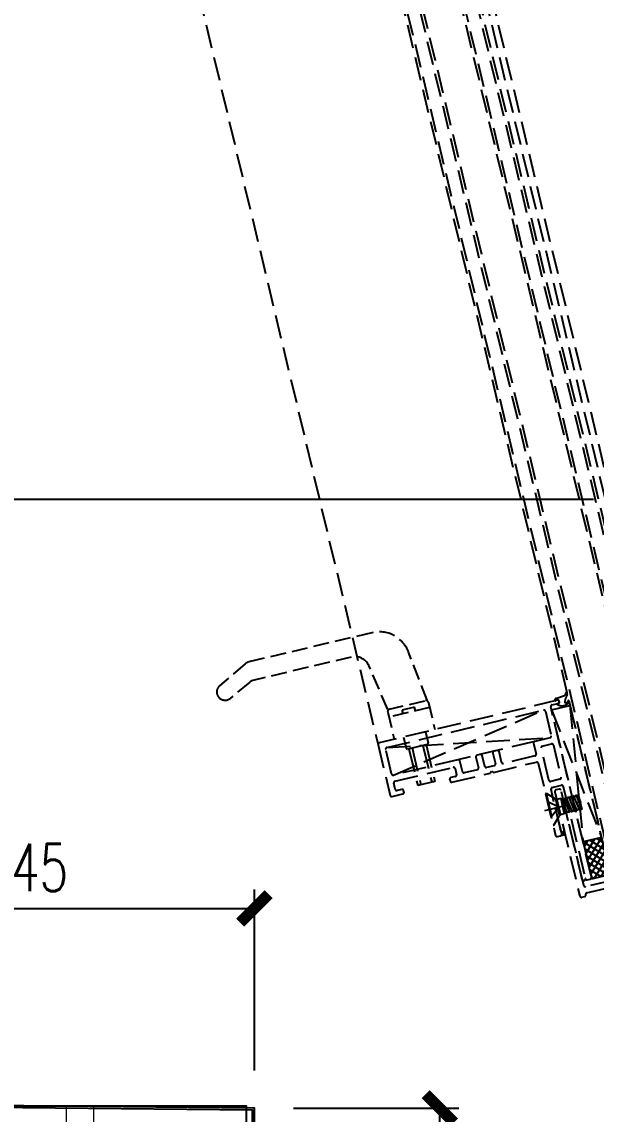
# Model space of a CAD drawing. Extents: x -160106 to 966792, y -663931 to 1550022.
# Drawn here: x -74577.3 to -74395.4, y -111372.5 to -111026.4 of the extents above; entities that cross this region are included whole.
import ezdxf
from ezdxf.xclip import XClip

# ---------------------------------------------------------------- set-up
doc = ezdxf.new("R2010")
doc.units = 0
doc.linetypes.add('ZN-DASH', pattern=[0.35, 0.25, -0.1])
for name, color, linetype in [('!ZN1-填充-8', 8, 'Continuous'), ('4玻璃幕墙', 4, 'Continuous'), ('DIM', 173, 'Continuous'), ('TEXT', 7, 'Continuous')]:
    doc.layers.add(name, color=color, linetype=linetype)
doc.layers.add('0_FLASHING', color=6, linetype='Continuous', lineweight=25)
doc.layers.add('0_INSULATION', color=252, linetype='Continuous', lineweight=9, transparency=0.2)
doc.styles.add('DHTEXT-1', font='ROMANS.shx', dxfattribs={"width": 0.7, "bigfont": 'CHINESE.shx'})
doc.dimstyles.new('ZN6', dxfattribs={"dimscale": 6, "dimtxt": 2.5, "dimasz": 1.5, "dimexe": 1, "dimexo": 2, "dimgap": 0.9, "dimtad": 1, "dimdec": 0, "dimdsep": 46, "dimtxsty": 'DHTEXT-1', "dimblk": 'ARCHTICK', "dimcen": 2.5, "dimclrd": 173, "dimclre": 173, "dimclrt": 7, "dimazin": 2, "dimtfac": 1, "dimtdec": 1, "dimtix": 1, "dimtmove": 2, "dimatfit": 3, "dimfxl": 0, "dimtolj": 1, "dimtzin": 0, "dimarcsym": 0})

# ---------------------------------------------------------------- blocks, each defined once
blk = doc.blocks.new('20201118141255')
at = {"layer": '!ZN1-填充-8', "linetype": 'ZN-DASH', "ltscale": 20}
for p, q in [((-40.31, 34.22), (-49.89, 29.31)), ((0.92, 34.5), (-39.17, 34.5)), ((-40.29, 28.24), (-47.54, 24.67)), ((-7.23, 28.5), (-39.19, 28.5)), ((-50.89, 25.79), (-50.79, 25.62)), ((0.24, 9.6), (-2.35, 24.57)), ((13.04, 9.6), (10.84, 25.73)), ((0, 8.8), (0, 0)), ((13.28, 7.2), (0, 7.2)), ((0.24, 9.6), (13.04, 9.6)), ((4.64, 7.2), (4.64, 8.4)), ((8.64, 8.4), (4.64, 8.4)), ((8.64, 7.2), (8.64, 8.4)), ((13.28, 8.8), (13.28, 0))]:
    blk.add_line(p, q, dxfattribs=at)
for centre, radius, start, end in [((-39.17, 32), 2.5, 90, 117.1726), ((0.92, 24.5), 10, 7.0608, 90), ((-48.75, 27.08), 2.5, 117.1726, 211.068), ((-39.19, 26), 2.5, 90, 116.229), ((-7.23, 23.5), 5, 12.3391, 90), ((-48.65, 26.91), 2.5, 211.068, 296.229), ((0.8, 8.8), 0.8, 90, 180), ((12.48, 8.8), 0.8, 360, 90)]:
    blk.add_arc(centre, radius, start, end, dxfattribs=at)
blk = doc.blocks.new('20201207134444修')
at = {"layer": '!ZN1-填充-8', "linetype": 'ZN-DASH', "ltscale": 30}
h = blk.add_hatch(dxfattribs=at)
h.set_pattern_fill('ANSI36', color=256, scale=0.2, angle=13.4293, style=0)
h.set_pattern_definition([(58.42928774, (-109914.7726, -98208.03987), (0.0203894187, 0.6396168089), [0.79375, -0.15875, 0, -0.15875])])
h.paths.add_polyline_path([(52.61, -13.65), (52.61, -13.65, 0.414214), (52.98, -13.05), (53.33, -14.51), (51.87, -14.86, 0.414214), (52.24, -14.26), (52.01, -13.28, 0.414214)])
h = blk.add_hatch(dxfattribs=at)
h.set_pattern_fill('ANSI37', color=256, angle=103.4293, style=0)
h.set_pattern_definition([(148.4292877, (49002.4444, -21449.2462), (-0.83113636, -1.352541535), []), (238.4292877, (49002.4444, -21449.2462), (1.352541535, -0.83113636), [])])
h.paths.add_polyline_path([(59, -16.75), (61.68, -27.94), (61.79, -28.43), (68.6, -26.8), (67.4, -26.06), (64.84, -15.36)])
for p, q in [((-109.14, 446.32), (-5.92, 14.01)), ((68.6, -26.8), (-44.37, 446.32)), ((72.49, -25.87), (-40.26, 446.32)), ((86.11, -22.62), (-25.86, 446.32)), ((90, -21.69), (-21.75, 446.32)), ((-18.67, 446.32), (93.73, -24.4)), ((-1.05, 4.38), (46.47, 24.98)), ((49.02, 25.07), (64.84, -15.36)), ((54.85, 26.46), (59, -16.75)), ((9.14, 18.12), (9.98, 14.62)), ((-3.14, 13.13), (48.56, 16.22)), ((2.14, 16.45), (2.98, 12.94)), ((9.68, 14.13), (3.46, 12.65)), ((9.29, 14.04), (12.08, 2.37)), ((43.7, 15.06), (19.38, 9.25)), ((3.85, 12.74), (6.63, 1.07)), ((4.87, 12.98), (7.65, 1.31)), ((8.27, 13.8), (11.06, 2.13)), ((12.08, 2.37), (6.63, 1.07)), ((47.11, -1.4), (47.31, -1.35)), ((47.11, -1.4), (49.53, -11.51)), ((47.31, -1.35), (49.72, -11.47)), ((47.31, -1.35), (50.1, -3.07)), ((50.31, -3.17), (51.58, -8.48)), ((51.92, -3.02), (51.08, -3.22)), ((51.92, -3.02), (53.08, -7.89)), ((52.02, -3), (51.97, -3.21)), ((52.02, -3), (53.96, -7.68)), ((52.02, -3), (52.39, -3.36)), ((52.39, -3.36), (52.68, -3.29)), ((52.8, -2.82), (52.68, -3.29)), ((52.8, -2.82), (54.74, -7.49)), ((52.8, -2.82), (53.17, -3.17)), ((53.17, -3.17), (53.46, -3.1)), ((53.58, -2.63), (53.46, -3.1)), ((53.58, -2.63), (55.51, -7.31)), ((53.58, -2.63), (53.95, -2.99)), ((53.95, -2.99), (54.24, -2.92)), ((54.35, -2.44), (54.24, -2.92)), ((54.35, -2.44), (56.29, -7.12)), ((54.35, -2.44), (54.73, -2.8)), ((54.73, -2.8), (55.02, -2.73)), ((55.13, -2.26), (55.02, -2.73)), ((55.13, -2.26), (57.07, -6.94)), ((55.13, -2.26), (55.5, -2.61)), ((55.5, -2.61), (55.79, -2.54)), ((55.91, -2.07), (55.79, -2.54)), ((55.91, -2.07), (57.85, -6.75)), ((55.91, -2.07), (56.28, -2.43)), ((56.28, -2.43), (56.57, -2.36)), ((56.69, -1.89), (56.57, -2.36)), ((56.69, -1.89), (58.63, -6.56)), ((56.69, -1.89), (57.06, -2.24)), ((57.06, -2.24), (57.35, -2.17)), ((57.47, -1.7), (57.35, -2.17)), ((57.47, -1.7), (58.63, -6.56)), ((46.95, -6.78), (58.51, -4.02)), ((47.72, -3.93), (51.43, -5.71)), ((51.43, -5.71), (48.92, -8.98)), ((55.63, -6.83), (55.51, -7.31)), ((55.63, -6.83), (55.92, -6.76)), ((55.92, -6.76), (56.29, -7.12)), ((56.41, -6.65), (56.29, -7.12)), ((56.41, -6.65), (56.7, -6.58)), ((56.7, -6.58), (57.07, -6.94)), ((57.19, -6.46), (57.07, -6.94)), ((57.19, -6.46), (57.48, -6.39)), ((57.48, -6.39), (57.85, -6.75)), ((57.96, -6.28), (57.85, -6.75)), ((57.96, -6.28), (58.25, -6.21)), ((58.25, -6.21), (58.63, -6.56)), ((49.72, -11.47), (51.44, -8.67)), ((53.08, -7.89), (52.25, -8.09)), ((52.94, -7.28), (53.18, -7.86)), ((53.05, -7.74), (53.18, -7.86)), ((53.3, -7.39), (53.18, -7.86)), ((53.3, -7.39), (53.59, -7.32)), ((53.59, -7.32), (53.96, -7.68)), ((54.07, -7.21), (53.96, -7.68)), ((54.07, -7.21), (54.36, -7.14)), ((54.36, -7.14), (54.74, -7.49)), ((54.85, -7.02), (54.74, -7.49)), ((54.85, -7.02), (55.14, -6.95)), ((55.14, -6.95), (55.51, -7.31)), ((49.53, -11.51), (49.72, -11.47)), ((53.33, -14.51), (51.87, -14.86))]:
    blk.add_line(p, q, dxfattribs=at)
for points in [[(-45.4, 446.32), (67.4, -26.06), (68.6, -26.8), (72.49, -25.87), (73.23, -24.67), (-39.23, 446.32)], [(-26.89, 446.32), (84.9, -21.88), (86.11, -22.62), (90, -21.69), (90.74, -20.49), (-20.72, 446.32)], [(-16.61, 446.32), (95.67, -23.93), (91.49, -24.93)]]:
    blk.add_lwpolyline(points, dxfattribs=at)
for points in [[(59.73, -28.4, 0.414214), (60.33, -28.77), (61.31, -28.54, 0.414214), (61.68, -27.94), (48.79, 26.04, -0.414214), (49.16, 26.64), (51.1, 27.11, 0.414214), (51.47, 27.71), (51.47, 27.71, 0.414214), (50.87, 28.08), (-5.55, 14.61, 0.414214), (-5.92, 14.01), (-2.08, -2.04, 0.414214), (-1.48, -2.41), (1.92, -1.6, 0.414214), (2.29, -0.99), (2.18, -0.51, 0.414214), (1.58, -0.14), (0.12, -0.49, -0.414214), (-0.49, -0.12), (-0.95, 1.83, -0.414214), (-0.58, 2.43), (17.9, 6.84, -0.414214), (18.5, 6.47), (18.97, 4.53, -0.414214), (18.6, 3.93), (17.14, 3.58, 0.414214), (16.77, 2.98), (16.88, 2.49, 0.414214), (17.49, 2.12), (29.65, 5.02), (30.01, 5.62), (30.62, 5.25), (44.23, 8.51), (44.23, 8.51, -0.414214), (44.84, 8.14), (50.29, -14.72, 0.414214), (50.9, -15.09), (51.87, -14.86, 0.414214), (52.24, -14.26), (48.87, -0.15, -0.414214), (49.24, 0.45), (52.16, 1.15, -0.414214), (52.76, 0.78), (59.73, -28.4)], [(51.42, 27.22, 0.361853), (51.53, 27.45), (51.42, 27.91, 0.414081), (51.06, 28.13), (50.27, 27.94, -0.393774), (50.11, 28.02), (50.09, 28.13, -0.339454), (50.38, 28.7), (53.11, 29.56, 0.309009), (53.49, 30.12, -0.166198), (53.64, 30.57, -0.615201), (53.89, 30.49), (53.99, 30.08, -0.280837), (53.72, 29.24, 0.147614), (53.28, 27.68), (53.24, 27.35, 0.611335), (53.36, 27.3), (54.18, 27.48, 0.273777), (54.26, 27.7), (54.23, 27.81, -1.027808), (54.52, 27.87), (54.59, 27.55, -0.252626), (54.43, 27.09), (53.45, 26.58, -0.287212), (50.61, 26.99, 0.009769), (51.42, 27.22, 0.030001)], [(59.73, -28.4, -0.414214), (59.36, -29.01), (59.36, -29.01, -0.414214), (58.76, -28.64), (52.02, -0.43, 0.414214), (51.42, -0.06), (50.45, -0.29, 0.414214), (50.08, -0.89), (52.98, -13.05, -0.414214), (52.61, -13.65), (52.61, -13.65, -0.414214), (52.01, -13.28), (48.87, -0.15, -0.414214), (49.24, 0.45), (52.16, 1.15, -0.414214), (52.76, 0.78), (59.73, -28.4)], [(89.04, -23.98), (59.82, -30.95, -0.414214), (59.22, -30.58), (52.02, -0.43, 0.414214), (51.42, -0.06), (50.45, -0.29, 0.414214), (50.08, -0.89), (57.97, -33.96, 0.414214), (58.58, -34.33), (59.55, -34.1, 0.414214), (59.92, -33.5), (59.87, -33.31, -0.414214), (60.09, -32.94), (81.69, -27.79, -0.414214)]]:
    blk.add_lwpolyline(points, format="xyb", dxfattribs=at)
for points in [[(33.2, 8.44), (32.39, 11.85, 0.414214), (31.78, 12.22), (30.81, 11.98, 0.414214), (30.44, 11.38), (31.25, 7.98, -0.414214), (30.88, 7.37), (28.45, 6.79, -0.414214), (27.85, 7.16), (27.04, 10.57, 0.414214), (26.43, 10.94), (25.46, 10.71, 0.414214), (25.09, 10.1), (25.9, 6.7, -0.414214), (25.53, 6.1), (21.4, 5.11, -0.414214), (20.8, 5.48), (19.98, 8.88, 0.414214), (19.38, 9.25), (-1.05, 4.38, -0.414214), (-1.65, 4.75), (-3.51, 12.53, -0.414214), (-3.14, 13.13), (46.47, 24.98, -0.414214), (47.07, 24.61), (48.93, 16.82, -0.414214), (48.56, 16.22), (43.7, 15.06, 0.414214), (43.33, 14.46), (44.14, 11.05, -0.414214), (43.77, 10.45), (33.8, 8.07, -0.414214)], [(49.63, 13.91), (52.07, 3.69, -0.414214), (51.7, 3.09), (48.78, 2.39, -0.414214), (48.18, 2.76), (45.74, 12.98, -0.414214), (46.11, 13.58), (49.02, 14.28, -0.414214)]]:
    blk.add_lwpolyline(points, format="xyb", close=True, dxfattribs=at)
for points in [[(54.85, 26.46), (64.84, -15.36), (59, -16.75), (49.02, 25.07)], [(59, -16.75), (61.68, -27.94), (61.79, -28.43), (68.6, -26.8), (67.4, -26.06), (64.84, -15.36)]]:
    blk.add_lwpolyline(points, close=True, dxfattribs=at)
for centre, radius, start, end in [((9.59, 14.52), 0.4, 283.4293, 13.4293), ((3.36, 13.04), 0.4, 193.4293, 283.4293), ((50.78, -1.96), 1.3, 238.4293, 283.4293), ((52.55, -9.35), 1.3, 103.4293, 148.4293)]:
    blk.add_arc(centre, radius, start, end, dxfattribs=at)
at = {"layer": '!ZN1-填充-8', "linetype": 'ZN-DASH', "ltscale": 30, "rotation": 13.42932585530589}
blk.add_blockref('20201118141255', (-0.82, 15.74), dxfattribs=at)
blk = doc.blocks.new('A$C127fa938')
at = {"ltscale": 30}
blk.add_blockref('20201207134444修', (250.15, 51.18), dxfattribs=at)
blk = doc.blocks.new('*U2366')
at = {"layer": '0_INSULATION'}
blk.add_lwpolyline([(114802.18, -53909.33), (114802.18, -54648.34), (114752.18, -54648.34), (114752.18, -54147.49, -0.323318), (114775.68, -54112.49, 0.242761), (114797.68, -54086.41), (114798.06, -54026.96, 0.256774), (114775.68, -53998.09, -0.323318), (114752.18, -53963.09), (114752.18, -53909.33)], format="xyb", close=True, dxfattribs=at)
blk = doc.blocks.new('20250829153746')
at = {"layer": '0_FLASHING'}
for points in [[(600, 1281.5), (600, 1260), (615, 1260), (615, 1300), (427.14, 1301.94)], [(600.6, 1281.5), (600.6, 1260.6), (614.4, 1260.6), (614.4, 1299.42), (427.14, 1301.34)]]:
    blk.add_lwpolyline(points, dxfattribs=at)
ref = blk.add_blockref('*U2366', (-229040.35, 109398.69), dxfattribs=dict(xscale=2, yscale=2, zscale=2))
XClip(ref).set_block_clipping_path([(114638.8690740949, -54722.8034653147), (114826.4262402276, -54049.0019323027)])
at = {"layer": '4玻璃幕墙', "ltscale": 50}
blk.add_blockref('A$C127fa938', (409.94, 1350), dxfattribs=at)
blk = doc.blocks.new('_ArchTick')
at = {"color": 0, "linetype": 'ByBlock', "const_width": 0.4}
blk.add_lwpolyline([(-0.5, -0.5), (0.5, 0.5)], dxfattribs=at)
blk = doc.blocks.new('*D2415')
at = {"layer": 'Defpoints', "color": 0, "ltscale": 60, "transparency": 16777216}
for p in [(-74503.62, -111307.28), (-74648.68, -111331.54), (-74503.62, -111370.63)]:
    blk.add_point(p, dxfattribs=at)
at = {"layer": 'DIM', "color": 173, "linetype": 'ByBlock', "lineweight": -2, "ltscale": 60, "transparency": 16777216}
for p, q in [((-74648.68, -111319.54), (-74648.68, -111301.28)), ((-74503.62, -111358.63), (-74503.62, -111301.28)), ((-74648.68, -111307.28), (-74503.62, -111307.28))]:
    blk.add_line(p, q, dxfattribs=at)
at = {"layer": 'DIM', "color": 173, "lineweight": -2, "ltscale": 60, "transparency": 16777216, "xscale": 9, "yscale": 9, "zscale": 9, "rotation": 180}
blk.add_blockref('_ArchTick', (-74648.68, -111307.28), dxfattribs=at)
at = {"layer": 'DIM', "color": 173, "lineweight": -2, "ltscale": 60, "transparency": 16777216, "xscale": 9, "yscale": 9, "zscale": 9}
blk.add_blockref('_ArchTick', (-74503.62, -111307.28), dxfattribs=at)
at = {"layer": 'DIM', "color": 7, "ltscale": 60, "transparency": 16777216, "insert": (-74576.15, -111294.38), "char_height": 15, "attachment_point": 5, "style": 'DHTEXT-1'}
blk.add_mtext('\\A1;145', dxfattribs=at)
blk = doc.blocks.new('*D2416')
at = {"layer": 'Defpoints', "color": 0, "ltscale": 60, "transparency": 16777216}
for p in [(-74503.2, -111370.63), (-74444.9, -111370.63), (-74503.62, -111410.63)]:
    blk.add_point(p, dxfattribs=at)
at = {"layer": 'DIM', "color": 173, "linetype": 'ByBlock', "lineweight": -2, "ltscale": 60, "transparency": 16777216}
for p, q in [((-74491.2, -111370.63), (-74438.9, -111370.63)), ((-74444.9, -111410.63), (-74444.9, -111370.63)), ((-74491.62, -111410.63), (-74438.9, -111410.63))]:
    blk.add_line(p, q, dxfattribs=at)
at = {"layer": 'DIM', "color": 173, "lineweight": -2, "ltscale": 60, "transparency": 16777216, "xscale": 9, "yscale": 9, "zscale": 9}
for p, rotation in [((-74444.9, -111370.63), 90), ((-74444.9, -111410.63), 270)]:
    blk.add_blockref('_ArchTick', p, dxfattribs=dict(at, rotation=rotation))
at = {"layer": 'DIM', "color": 7, "ltscale": 60, "transparency": 16777216, "insert": (-74457.8, -111390.63), "char_height": 15, "attachment_point": 5, "rotation": 90, "style": 'DHTEXT-1'}
blk.add_mtext('\\A1;40', dxfattribs=at)

msp = doc.modelspace()

# ---------------------------------------------------------------- block references
at = {"layer": 'TEXT', "ltscale": 60}
ref = msp.add_blockref('20250829153746', (-75118.62, -112670.63), dxfattribs=at)
XClip(ref).set_block_clipping_path([(-406.4479753918, -306.280065972), (897.6613796696, 1847.4999895258)])

# ---------------------------------------------------------------- next in the draw order: dimensions: what is measured, and where the dimension line sits
at = {"layer": 'DIM', "ltscale": 60}
dim = msp.add_linear_dim(base=(-74503.62, -111307.28), p1=(-74648.68, -111331.54), p2=(-74503.62, -111370.63), dimstyle='ZN6', dxfattribs=at)
dim.commit()
dim.dimension.update_dxf_attribs({"geometry": '*D2415', "text_midpoint": (-74576.15, -111294.38)})
dim = msp.add_linear_dim(base=(-74444.9, -111370.63), p1=(-74503.62, -111410.63), p2=(-74503.2, -111370.63), angle=90, dimstyle='ZN6', dxfattribs=at)
dim.commit()
dim.dimension.update_dxf_attribs({"geometry": '*D2416', "text_midpoint": (-74457.8, -111390.63)})

# ---------------------------------------------------------------- next in the draw order: leaders
at = {"layer": 'DIM'}
msp.add_leader([(-74773.53, -111177.64), (-74477.4, -111177.64), (-74396.26, -111177.64)], dimstyle='ZN6', dxfattribs=at)

doc.saveas('drawing.dxf')
